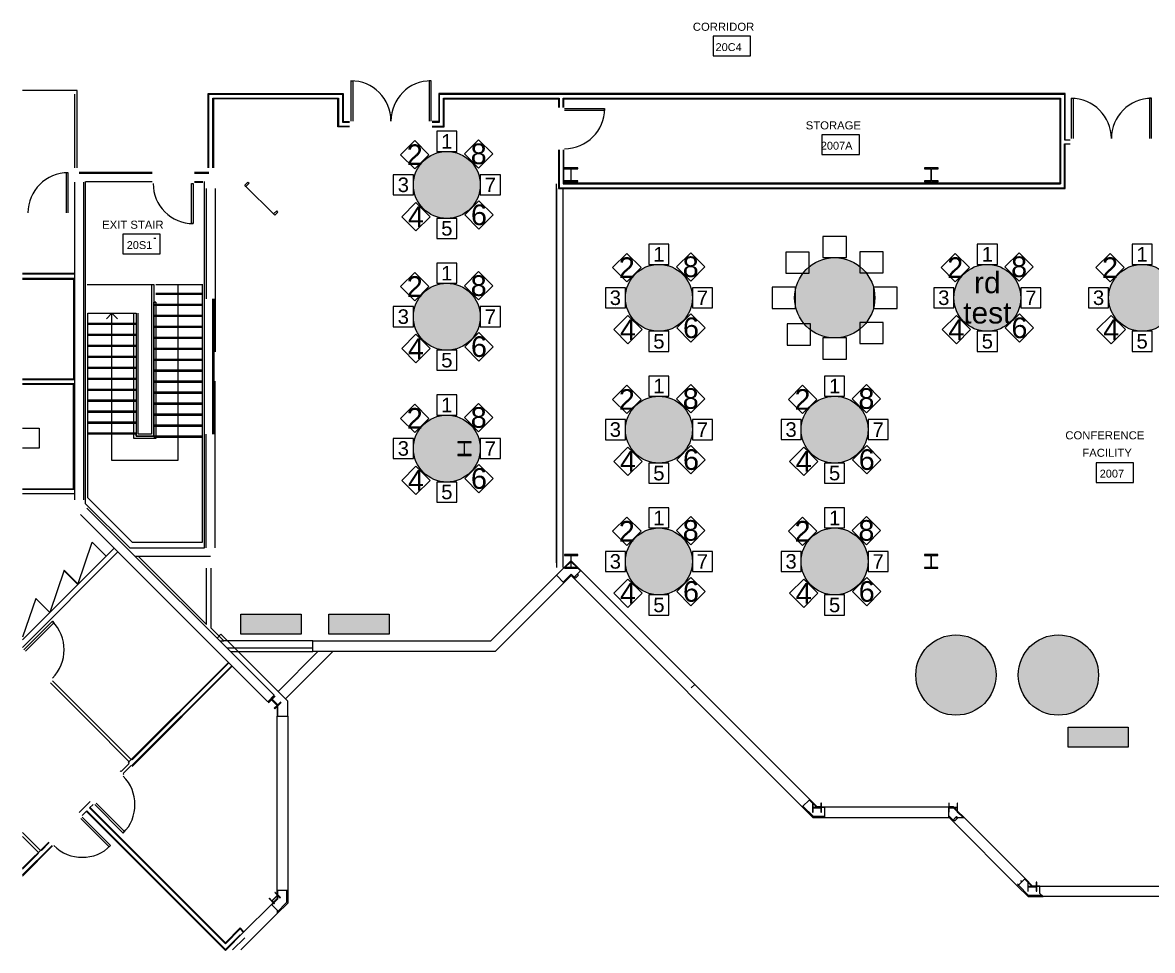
# Model space of a CAD drawing. Header units: metres. Extents: x -12.5 to 31.8, y -8.9 to 12.4.
# Drawn here: x -12.48 to 13.23, y -8.85 to 12.26 of the extents above; entities that cross this region are included whole.
import ezdxf

# ---------------------------------------------------------------- set-up
doc = ezdxf.new("R2010")
doc.units = ezdxf.units.M
doc.header["$MEASUREMENT"] = 0
for name, color, linetype in [('[labels]', 7, 'Continuous'), ('building', 7, 'Continuous'), ('building3', 7, 'Continuous'), ('Layer 14', 7, 'Continuous')]:
    doc.layers.add(name, color=color, linetype=linetype)
doc.styles.add('Arial', font='Arial.ttf')

msp = doc.modelspace()

# ---------------------------------------------------------------- hatches: boundary and pattern name
at = {"layer": 'Layer 14', "lineweight": 0, "true_color": 0xd5a6bd, "transparency": 33554687}
h = msp.add_hatch(color=9, dxfattribs=at)
edge = h.paths.add_edge_path(flags=0)
edge.add_ellipse((-2.827, 8.57), major_axis=(0.762, 0), ratio=1, start_angle=0.0057, end_angle=360, ccw=False)
edge.add_line((-2.065, 8.57), (-2.065, 8.57))
h = msp.add_hatch(color=9, dxfattribs=at)
edge = h.paths.add_edge_path(flags=0)
edge.add_ellipse((2, 6), major_axis=(0.762, 0), ratio=1, start_angle=0.0057, end_angle=360, ccw=False)
edge.add_line((2.762, 6), (2.762, 6))
at = {"layer": 'Layer 14', "lineweight": 0, "true_color": 0xffe599, "transparency": 33554687}
h = msp.add_hatch(color=41, dxfattribs=at)
edge = h.paths.add_edge_path(flags=0)
edge.add_ellipse((6.002, 6), major_axis=(0.914, 0), ratio=1, start_angle=0.0057, end_angle=360, ccw=False)
edge.add_line((6.916, 6), (6.916, 6))
at = {"layer": 'Layer 14', "lineweight": 0, "true_color": 0xd5a6bd, "transparency": 33554687}
h = msp.add_hatch(color=9, dxfattribs=at)
edge = h.paths.add_edge_path(flags=0)
edge.add_ellipse((9.476, 6), major_axis=(0.762, 0), ratio=1, start_angle=0.0057, end_angle=360, ccw=False)
edge.add_line((10.238, 6), (10.238, 6))
h = msp.add_hatch(color=9, dxfattribs=at)
edge = h.paths.add_edge_path(flags=0)
edge.add_ellipse((13, 6), major_axis=(0.762, 0), ratio=1, start_angle=0.0057, end_angle=360, ccw=False)
edge.add_line((13.762, 6), (13.762, 6))
h = msp.add_hatch(color=9, dxfattribs=at)
edge = h.paths.add_edge_path(flags=0)
edge.add_ellipse((-2.827, 5.57), major_axis=(0.762, 0), ratio=1, start_angle=0.0057, end_angle=360, ccw=False)
edge.add_line((-2.065, 5.57), (-2.065, 5.57))
h = msp.add_hatch(color=9, dxfattribs=at)
edge = h.paths.add_edge_path(flags=0)
edge.add_ellipse((2, 3), major_axis=(0.762, 0), ratio=1, start_angle=0.0057, end_angle=360, ccw=False)
edge.add_line((2.762, 3), (2.762, 3))
h = msp.add_hatch(color=9, dxfattribs=at)
edge = h.paths.add_edge_path(flags=0)
edge.add_ellipse((6, 3), major_axis=(0.762, 0), ratio=1, start_angle=0.0057, end_angle=360, ccw=False)
edge.add_line((6.762, 3), (6.762, 3))
h = msp.add_hatch(color=9, dxfattribs=at)
edge = h.paths.add_edge_path(flags=0)
edge.add_ellipse((-2.827, 2.57), major_axis=(0.762, 0), ratio=1, start_angle=0.0057, end_angle=360, ccw=False)
edge.add_line((-2.065, 2.57), (-2.065, 2.57))
h = msp.add_hatch(color=9, dxfattribs=at)
edge = h.paths.add_edge_path(flags=0)
edge.add_ellipse((2, 0), major_axis=(0.762, 0), ratio=1, start_angle=0.0057, end_angle=360, ccw=False)
edge.add_line((2.762, 0), (2.762, 0))
h = msp.add_hatch(color=9, dxfattribs=at)
edge = h.paths.add_edge_path(flags=0)
edge.add_ellipse((6, 0), major_axis=(0.762, 0), ratio=1, start_angle=0.0057, end_angle=360, ccw=False)
edge.add_line((6.762, 0), (6.762, 0))
at = {"layer": 'Layer 14', "lineweight": 0, "true_color": 0x9fc5e8, "transparency": 33554687}
h = msp.add_hatch(color=151, dxfattribs=at)
h.dxf.hatch_style = 1
h.paths.add_polyline_path([(-7.513, -1.201), (-6.141, -1.201), (-6.141, -1.658), (-7.513, -1.658)])
h = msp.add_hatch(color=151, dxfattribs=at)
h.dxf.hatch_style = 1
h.paths.add_polyline_path([(-5.513, -1.201), (-4.141, -1.201), (-4.141, -1.658), (-5.513, -1.658)])
at = {"layer": 'Layer 14', "lineweight": 0, "true_color": 0xffe599, "transparency": 33554687}
h = msp.add_hatch(color=41, dxfattribs=at)
edge = h.paths.add_edge_path(flags=0)
edge.add_ellipse((8.763, -2.584), major_axis=(0.914, 0), ratio=1, start_angle=0.0057, end_angle=360, ccw=False)
edge.add_line((9.678, -2.584), (9.678, -2.584))
h = msp.add_hatch(color=41, dxfattribs=at)
edge = h.paths.add_edge_path(flags=0)
edge.add_ellipse((11.094, -2.584), major_axis=(0.914, 0), ratio=1, start_angle=0.0057, end_angle=360, ccw=False)
edge.add_line((12.009, -2.584), (12.009, -2.584))
at = {"layer": 'Layer 14', "lineweight": 0, "true_color": 0x9fc5e8, "transparency": 33554687}
h = msp.add_hatch(color=151, dxfattribs=at)
h.dxf.hatch_style = 1
h.paths.add_polyline_path([(11.314, -3.771), (12.686, -3.771), (12.686, -4.229), (11.314, -4.229)])

# ---------------------------------------------------------------- linework, layer by layer
at = {"layer": 'building', "color": 18, "lineweight": 25, "true_color": 0x000000}
for points in [[(4.082, 11.504), (4.082, 11.954), (3.232, 11.954), (3.232, 11.504)], [(6.563, 9.261), (6.563, 9.711), (5.713, 9.711), (5.713, 9.261)], [(0.152, 8.644), (0.152, 8.661), (0.005, 8.661), (0.005, 8.939), (0.152, 8.939), (0.152, 8.956), (-0.152, 8.956), (-0.152, 8.939), (-0.005, 8.939), (-0.006, 8.661), (-0.152, 8.661), (-0.152, 8.644)], [(8.354, 8.643), (8.354, 8.661), (8.206, 8.661), (8.206, 8.939), (8.354, 8.939), (8.354, 8.957), (8.046, 8.957), (8.046, 8.939), (8.194, 8.939), (8.194, 8.661), (8.046, 8.661), (8.046, 8.643)], [(-8.598, 8.605), (-8.598, 7.69), (-8.643, 7.69), (-8.643, 8.605)], [(-9.352, 6.999), (-9.352, 7.449), (-10.202, 7.449), (-10.202, 6.999)], [(-9.9, 2.9), (-11, 2.9), (-11, 3.15), (-9.9, 3.15)], [(12.802, 1.798), (12.802, 2.248), (11.952, 2.248), (11.952, 1.798)], [(0.152, -0.156), (0.152, -0.139), (0.005, -0.139), (0.005, 0.139), (0.152, 0.139), (0.152, 0.156), (-0.152, 0.156), (-0.152, 0.139), (-0.005, 0.139), (-0.006, -0.139), (-0.152, -0.139), (-0.152, -0.156)], [(8.352, -0.156), (8.352, -0.139), (8.205, -0.139), (8.205, 0.139), (8.352, 0.139), (8.352, 0.156), (8.047, 0.156), (8.047, 0.139), (8.194, 0.139), (8.194, -0.139), (8.047, -0.139), (8.047, -0.156)], [(0.103, -0.381), (0.173, -0.31), (0.146, -0.283), (0.076, -0.354)], [(8.734, -5.903), (8.805, -5.832), (8.778, -5.805), (8.707, -5.876)], [(-6.758, -7.789), (-6.751, -7.782), (-6.807, -7.726), (-6.679, -7.598), (-6.623, -7.654), (-6.616, -7.647), (-6.732, -7.53), (-6.74, -7.537), (-6.684, -7.593), (-6.811, -7.721), (-6.867, -7.665), (-6.875, -7.672)]]:
    msp.add_lwpolyline(points, close=True, dxfattribs=at)
for points in [[(-5.015, 10.939), (-5.015, 10.024)], [(-5.015, 10.939), (-4.97, 10.939), (-4.97, 10.024)], [(-3.185, 10.024), (-3.185, 10.939), (-3.23, 10.939), (-3.23, 10.024)], [(-11.24, 8.956), (-11.24, 10.72), (-12.484, 10.72)], [(-11.305, 10.633), (-11.305, 8.956)], [(-8.262, 8.956), (-8.262, 10.652), (-5.188, 10.652), (-5.188, 10.011), (-5.04, 10.011)], [(-8.246, 8.956), (-8.246, 10.636), (-5.204, 10.636), (-5.204, 9.995), (-5.04, 9.995)], [(11.252, 9.612), (11.252, 10.652), (-3.012, 10.652), (-3.012, 10.011), (-3.16, 10.011)], [(-3.16, 9.995), (-2.996, 9.995), (-2.996, 10.636), (11.236, 10.636), (11.236, 9.596), (11.36, 9.596)], [(-8.154, 8.956), (-8.154, 10.544), (-5.296, 10.544), (-5.296, 9.904), (-5.04, 9.904)], [(-5.04, 9.888), (-5.312, 9.888), (-5.312, 10.528), (-8.138, 10.528), (-8.138, 8.956)], [(-3.16, 9.904), (-2.904, 9.904), (-2.904, 10.544), (-0.271, 10.544), (-0.271, 10.332)], [(-3.16, 9.888), (-2.888, 9.888), (-2.888, 10.528), (-0.287, 10.528), (-0.287, 10.332)], [(-0.179, 10.332), (-0.179, 10.544), (11.144, 10.544), (11.144, 8.596), (11.144, 8.697)], [(-0.163, 10.332), (-0.163, 10.528), (11.128, 10.528), (11.128, 8.612)], [(-0.15, 10.307), (0.765, 10.307), (0.765, 10.262), (-0.15, 10.262)], [(11.385, 10.54), (11.385, 9.624)], [(11.385, 10.54), (11.43, 10.54), (11.43, 9.624)], [(13.215, 9.624), (13.215, 10.54), (13.17, 10.54), (13.17, 9.624)], [(-0.287, 9.367), (-0.287, 8.488), (11.252, 8.488), (11.252, 9.488)], [(-0.271, 9.367), (-0.271, 8.504), (11.236, 8.504)], [(-0.179, 9.367), (-0.179, 8.596), (11.144, 8.596)], [(11.128, 8.697), (11.128, 8.612), (-0.163, 8.612), (-0.163, 9.367)], [(11.236, 8.697), (11.236, 8.504), (11.236, 9.504), (11.36, 9.504)], [(-11.492, 8.848), (-11.492, 7.933)], [(-11.447, 7.933), (-11.447, 8.848)], [(-11.194, 8.859), (-9.537, 8.859)], [(-11.194, 8.84), (-9.537, 8.84)], [(-8.572, 8.859), (-8.246, 8.859)], [(-8.572, 8.84), (-8.246, 8.84)], [(-11.305, 8.631), (-11.305, 1.402)], [(-11.095, 8.631), (-11.095, 1.402)], [(-8.35, 8.644), (-8.35, 0.3), (-10.038, 0.3), (-11.05, 1.312), (-11.05, 8.644)], [(-11.047, 8.65), (-9.537, 8.65)], [(-8.572, 8.65), (-8.382, 8.65)], [(-8.572, 8.631), (-8.382, 8.631)], [(-6.771, 7.908), (-6.744, 7.881), (-6.673, 7.952), (-6.7, 7.979), (-6.771, 7.908), (-7.4, 8.537), (-7.426, 8.564), (-7.356, 8.634), (-7.329, 8.607), (-7.4, 8.537)], [(-0.326, -0.139), (-0.326, 8.488)], [(-0.18, -0.139), (-0.18, 8.488)], [(11.252, 8.488), (11.252, 8.697)], [(-8.303, 8.486), (-8.303, 5.974)], [(-8.098, 8.486), (-8.098, 4.774)], [(-9.45, 7.35), (-9.5, 7.35)], [(-12.484, 6.558), (-11.305, 6.558)], [(-11.305, 6.551), (-12.484, 6.551)], [(-11.305, 6.535), (-12.484, 6.535)], [(-11.305, 6.443), (-12.484, 6.443)], [(-12.484, 6.427), (-11.327, 6.427), (-11.327, 6.443)], [(-11.327, 6.551), (-11.327, 6.558)], [(-11.314, 4.135), (-11.314, 6.443)], [(-11.327, 6.427), (-11.327, 4.151)], [(-11.018, 6.3), (-9.5, 6.3)], [(-8.95, 6.3), (-8.95, 6.1), (-8.95, 5.85), (-8.95, 5.6), (-8.95, 5.35), (-8.95, 5.1), (-8.95, 4.85), (-8.95, 4.6), (-8.95, 4.35), (-8.95, 4.1), (-8.95, 3.85), (-8.95, 3.6), (-8.95, 3.35), (-8.95, 3.1), (-8.95, 2.85), (-8.95, 2.3), (-10.45, 2.3), (-10.45, 2.9), (-10.45, 3.15), (-10.45, 3.4), (-10.45, 3.65), (-10.45, 3.9), (-10.45, 4.15), (-10.45, 4.4), (-10.45, 4.65), (-10.45, 4.9), (-10.45, 5.15), (-10.45, 5.4), (-10.45, 5.65)], [(-9.55, 6.3), (-9.55, 2.9)], [(-9.5, 6.3), (-9.5, 6.1), (-9.5, 5.85)], [(-9.45, 6.3), (-8.382, 6.3)], [(-8.4, 6.3), (-8.4, 6.1), (-9.45, 6.1)], [(-8.4, 6.1), (-8.4, 5.85), (-9.5, 5.85), (-9.5, 5.6), (-9.5, 5.35), (-9.5, 5.1), (-9.5, 4.85), (-9.5, 4.6), (-9.5, 4.35), (-9.5, 4.1), (-9.5, 3.85), (-9.5, 3.6), (-9.5, 3.35), (-9.5, 3.1), (-9.5, 2.9), (-9.5, 2.85)], [(-8.4, 6.075), (-9.45, 6.075)], [(-8.16, 5.974), (-8.16, 2.9)], [(-8.141, 5.974), (-8.141, 2.9)], [(-8.128, 5.974), (-8.128, 2.9)], [(-9.45, 5.899), (-9.5, 5.899), (-9.45, 5.899), (-9.45, 2.85), (-9.45, 2.8), (-9.575, 2.8), (-9.825, 2.8), (-9.95, 2.8), (-9.95, 2.925), (-9.95, 5.65), (-9.9, 5.65), (-9.9, 2.925), (-9.9, 2.85), (-9.825, 2.85), (-9.575, 2.85), (-9.5, 2.85), (-9.5, 2.85), (-9.5, 5.899)], [(-8.4, 5.85), (-8.4, 5.6), (-9.5, 5.6)], [(-8.4, 5.825), (-9.5, 5.825)], [(-11, 5.4), (-11, 5.65), (-9.9, 5.65)], [(-11, 5.425), (-9.9, 5.425)], [(-10.325, 5.525), (-10.45, 5.65), (-10.575, 5.525)], [(-9.85, 2.9), (-9.85, 5.65)], [(-8.4, 5.6), (-8.4, 5.35), (-9.5, 5.35)], [(-8.4, 5.575), (-9.5, 5.575)], [(-11, 5.15), (-11, 5.4), (-9.9, 5.4)], [(-11, 5.175), (-9.9, 5.175)], [(-11, 4.9), (-11, 5.15), (-9.9, 5.15)], [(-8.4, 5.35), (-8.4, 5.1), (-9.5, 5.1)], [(-8.4, 5.325), (-9.5, 5.325)], [(-11, 4.925), (-9.9, 4.925)], [(-11, 4.65), (-11, 4.9), (-9.9, 4.9)], [(-8.4, 5.1), (-8.4, 4.85), (-9.5, 4.85)], [(-8.4, 5.075), (-9.5, 5.075)], [(-11, 4.675), (-9.9, 4.675)], [(-11, 4.4), (-11, 4.65), (-9.9, 4.65)], [(-8.4, 4.85), (-8.4, 4.6), (-9.5, 4.6)], [(-8.4, 4.825), (-9.5, 4.825)], [(-11, 4.425), (-9.9, 4.425)], [(-11, 4.15), (-11, 4.4), (-9.9, 4.4)], [(-8.4, 4.6), (-8.4, 4.35), (-9.5, 4.35)], [(-8.4, 4.575), (-9.5, 4.575)], [(-11.327, 4.135), (-11.327, 4.151), (-12.484, 4.151)], [(-11.305, 4.135), (-12.484, 4.135)], [(-11, 4.175), (-9.9, 4.175)], [(-11, 3.9), (-11, 4.15), (-9.9, 4.15)], [(-8.4, 4.35), (-8.4, 4.1), (-9.5, 4.1)], [(-8.4, 4.325), (-9.5, 4.325)], [(-11.305, 4.043), (-12.484, 4.043)], [(-12.484, 1.651), (-11.327, 1.651), (-11.327, 4.027), (-11.327, 4.043)], [(-11.327, 4.027), (-12.484, 4.027)], [(-11.314, 1.635), (-11.314, 4.043)], [(-11, 3.925), (-9.9, 3.925)], [(-11, 3.65), (-11, 3.9), (-9.9, 3.9)], [(-8.4, 4.1), (-8.4, 3.85), (-9.5, 3.85)], [(-8.4, 4.075), (-9.5, 4.075)], [(-8.098, 0.313), (-8.098, 4.1)], [(-11, 3.675), (-9.9, 3.675)], [(-11, 3.4), (-11, 3.65), (-9.9, 3.65)], [(-8.4, 3.85), (-8.4, 3.6), (-9.5, 3.6)], [(-8.4, 3.825), (-9.5, 3.825)], [(-11, 3.425), (-9.9, 3.425)], [(-11, 3.15), (-11, 3.4), (-9.9, 3.4)], [(-8.4, 3.6), (-8.4, 3.35), (-9.5, 3.35)], [(-8.4, 3.575), (-9.5, 3.575)], [(-8.4, 3.35), (-8.4, 3.1), (-9.5, 3.1)], [(-11, 3.175), (-9.9, 3.175)], [(-8.4, 3.1), (-8.4, 2.85), (-9.5, 2.85), (-9.9, 2.85), (-9.9, 2.9)], [(-8.4, 3.325), (-9.5, 3.325)], [(-12.484, 3.032), (-12.109, 3.032), (-12.109, 2.582), (-12.484, 2.582)], [(-11, 2.925), (-9.9, 2.925)], [(-8.4, 2.85), (-8.4, 2.848), (-8.4, 0.432), (-9.983, 0.432), (-11, 1.449), (-11, 2.652), (-11, 2.9)], [(-9.55, 2.9), (-9.85, 2.9)], [(-8.4, 3.075), (-9.5, 3.075)], [(-8.303, 0.313), (-8.303, 2.9)], [(-8.4, 2.825), (-9.5, 2.825)], [(-11.305, 1.635), (-12.484, 1.635)], [(-11.305, 1.543), (-12.484, 1.543)], [(-11.166, 1.069), (-6.905, -3.193), (-6.757, -3.045), (-11.019, 1.216)], [(-12.484, -1.78), (-10.401, 0.303)], [(-11.548, -0.207), (-11.23, -0.526), (-10.901, 0.44), (-10.583, 0.121)], [(-10.313, 0.216), (-12.484, -1.955)], [(-8.205, 0.11), (-9.912, 0.11)], [(-9.843, 0.11), (-8.301, -1.432), (-8.301, -0.156)], [(-0.005, 0.012), (-0.333, -0.315), (-0.162, -0.485), (0, -0.323), (0.054, -0.376), (5.262, -5.585)], [(0.054, -0.376), (0.224, -0.206), (0.005, 0.013)], [(-11.219, -0.515), (-11.538, -0.197), (-11.866, -1.162)], [(-7.993, -1.809), (-7.901, -1.809), (-8.193, -1.517), (-8.193, -0.156)], [(-0.138, -0.139), (-0.005, -0.006)], [(0.139, -0.139), (0.005, -0.005)], [(0.215, -0.215), (0.152, -0.152)], [(0.224, -0.206), (2.815, -2.797)], [(-5.878, -1.809), (-1.827, -1.809), (-0.333, -0.315)], [(-0.162, -0.485), (-1.727, -2.05), (-5.878, -2.05)], [(-0.18, -0.468), (0, -0.287), (0.071, -0.358)], [(-12.185, -0.844), (-11.866, -1.162), (-12.185, -0.844), (-12.484, -1.724)], [(-12.454, -2.009), (-11.807, -1.362), (-11.775, -1.393), (-12.422, -2.04)], [(-6.45, -3.519), (-6.45, -3.177), (-7.969, -1.658), (-8.057, -1.746)], [(-7.752, -2.05), (-5.878, -2.05), (-5.878, -1.809), (-7.901, -1.809)], [(-5.878, -1.974), (-7.828, -1.974)], [(-6.669, -2.958), (-5.761, -2.05)], [(-5.42, -2.05), (-6.499, -3.129)], [(-7.8, -2.298), (-10.079, -4.577)], [(-10.002, -4.501), (-9.991, -4.512), (-7.788, -2.309)], [(-10.002, -4.653), (-7.723, -2.374)], [(-7.712, -2.386), (-9.991, -4.665)], [(-11.852, -2.761), (-10.955, -3.658), (-10.058, -4.556)], [(-11.807, -2.716), (-10.91, -3.613), (-10.012, -4.51)], [(2.737, -2.874), (2.815, -2.797), (5.433, -5.414), (5.262, -5.585), (5.506, -5.828), (5.775, -5.828), (5.775, -5.587)], [(-6.75, -3.057), (-6.894, -3.201), (-6.882, -3.213), (-6.813, -3.144), (-6.685, -3.272), (-6.754, -3.342), (-6.742, -3.354), (-6.597, -3.209)], [(-6.609, -3.197), (-6.678, -3.265), (-6.806, -3.137), (-6.737, -3.069)], [(-6.84, -3.128), (-6.831, -3.138)], [(-6.822, -3.128), (-6.831, -3.119)], [(-6.819, -3.15), (-6.691, -3.277), (-6.691, -3.279)], [(-6.691, -3.304), (-6.691, -3.519), (-6.45, -3.519), (-6.45, -7.489), (-6.691, -7.489), (-6.691, -3.519)], [(-6.678, -3.519), (-6.678, -3.291)], [(-10.238, -4.778), (-10.058, -4.598)], [(-10.068, -4.588), (-10.056, -4.577), (-10.068, -4.566)], [(-10.262, -4.783), (-10.248, -4.768)], [(-10.197, -4.848), (-10.182, -4.833)], [(-10.192, -4.823), (-10.012, -4.643)], [(-11.194, -5.715), (-10.944, -5.465)], [(-10.935, -5.609), (-7.869, -8.676), (-7.534, -8.341), (-7.447, -8.429), (-7.869, -8.851), (-11.023, -5.697)], [(-10.879, -5.53), (-10.958, -5.609), (-7.869, -8.698), (-7.534, -8.364), (-7.458, -8.44)], [(-10.841, -5.533), (-10.194, -6.18), (-10.163, -6.148), (-10.81, -5.501)], [(5.775, -5.803), (5.516, -5.803), (5.28, -5.567)], [(5.498, -5.498), (5.498, -5.702), (5.51, -5.702), (5.51, -5.604), (5.69, -5.604), (5.69, -5.702), (5.701, -5.702), (5.701, -5.498), (5.69, -5.498), (5.69, -5.596), (5.51, -5.596), (5.51, -5.498), (5.498, -5.498), (5.423, -5.423)], [(5.69, -5.587), (5.605, -5.587), (5.433, -5.414)], [(5.596, -5.596), (5.51, -5.51)], [(5.701, -5.587), (5.775, -5.587), (8.591, -5.587), (8.591, -5.828), (8.606, -5.828), (8.68, -5.903), (8.755, -5.828), (8.946, -5.828)], [(5.775, -5.6), (5.701, -5.6)], [(8.801, -5.702), (8.801, -5.498), (8.79, -5.498), (8.79, -5.596), (8.609, -5.596), (8.609, -5.498), (8.598, -5.498), (8.598, -5.702), (8.609, -5.702), (8.609, -5.604), (8.79, -5.604), (8.79, -5.702), (8.801, -5.702), (8.928, -5.828)], [(8.715, -5.596), (8.705, -5.587), (8.609, -5.587)], [(8.704, -5.604), (8.79, -5.691)], [(8.79, -5.672), (8.722, -5.604)], [(-11.127, -5.818), (-10.48, -6.465), (-10.512, -6.497), (-11.159, -5.85)], [(-11.129, -5.78), (-11.023, -5.674), (-7.869, -8.828), (-7.534, -8.494), (-7.523, -8.505)], [(5.775, -5.828), (8.591, -5.828)], [(8.698, -5.885), (8.616, -5.803), (8.591, -5.803)], [(8.68, -5.903), (10.165, -7.387)], [(8.801, -5.683), (8.946, -5.828), (10.335, -7.217), (10.165, -7.388), (10.406, -7.628), (10.746, -7.628), (10.675, -7.557), (10.675, -7.387), (13.925, -7.387)], [(-12.484, -6.167), (-12.077, -6.575)], [(-12.484, -6.258), (-12.122, -6.62)], [(-12.484, -6.982), (-11.888, -6.386)], [(-11.877, -6.397), (-12.056, -6.576), (-12.067, -6.565)], [(-12.484, -7.135), (-11.812, -6.463)], [(-12.484, -7.158), (-11.8, -6.474)], [(-12.484, -7.005), (-12.121, -6.641), (-12.132, -6.63)], [(-12.484, -7.159), (-12.207, -6.881)], [(10.165, -7.334), (10.192, -7.361), (10.263, -7.29), (10.236, -7.263)], [(10.721, -7.603), (10.47, -7.603), (10.416, -7.603), (10.183, -7.37)], [(10.399, -7.298), (10.399, -7.502), (10.409, -7.502), (10.409, -7.404), (10.591, -7.404), (10.591, -7.502), (10.601, -7.502), (10.601, -7.298), (10.591, -7.298), (10.591, -7.396), (10.409, -7.396), (10.409, -7.298), (10.399, -7.298), (10.326, -7.226)], [(10.591, -7.387), (10.505, -7.387), (10.335, -7.217)], [(10.496, -7.396), (10.409, -7.309)], [(10.675, -7.387), (10.601, -7.387)], [(10.675, -7.4), (10.601, -7.4)], [(-6.45, -7.489), (-6.45, -7.773), (-6.691, -8.014), (-7.517, -8.84)], [(-6.691, -7.61), (-6.691, -7.673), (-6.775, -7.757)], [(-6.766, -7.767), (-6.678, -7.679), (-6.678, -7.599)], [(-6.691, -7.571), (-6.691, -7.489)], [(-6.475, -7.489), (-6.475, -7.763), (-6.691, -7.979)], [(-6.691, -7.601), (-6.691, -7.586)], [(-6.678, -7.584), (-6.678, -7.489)], [(13.854, -7.628), (10.746, -7.628)], [(-7.447, -8.429), (-6.822, -7.804)], [(-6.782, -7.765), (-6.822, -7.804), (-6.691, -7.934), (-6.691, -8.014)], [(-6.812, -7.813), (-6.773, -7.774)], [(-7.703, -8.84), (-7.426, -8.564)]]:
    msp.add_lwpolyline(points, dxfattribs=at)
for centre, start, end in [((-5.015, 10.024), 0, 90), ((-3.185, 10.024), 90, 180), ((-0.15, 10.307), -90, 0), ((11.385, 9.624), 0, 90), ((13.215, 9.624), 90, 180), ((-11.447, 7.933), 90, -180), ((-8.598, 8.605), 180, -90), ((-12.454, -2.009), -45, 45), ((-10.841, -5.533), -45, 45), ((-11.127, -5.818), -135, -45)]:
    msp.add_arc(centre, 0.915, start, end, dxfattribs=at)
at = {"layer": 'building3', "color": 18, "lineweight": 25, "true_color": 0x000000}
for points in [[(4.082, 11.504), (4.082, 11.954), (3.232, 11.954), (3.232, 11.504)], [(6.563, 9.261), (6.563, 9.711), (5.713, 9.711), (5.713, 9.261)], [(0.152, 8.644), (0.152, 8.661), (0.005, 8.661), (0.005, 8.939), (0.152, 8.939), (0.152, 8.956), (-0.152, 8.956), (-0.152, 8.939), (-0.005, 8.939), (-0.006, 8.661), (-0.152, 8.661), (-0.152, 8.644)], [(8.354, 8.643), (8.354, 8.661), (8.206, 8.661), (8.206, 8.939), (8.354, 8.939), (8.354, 8.957), (8.046, 8.957), (8.046, 8.939), (8.194, 8.939), (8.194, 8.661), (8.046, 8.661), (8.046, 8.643)], [(-8.598, 8.605), (-8.598, 7.69), (-8.643, 7.69), (-8.643, 8.605)], [(-9.352, 6.999), (-9.352, 7.449), (-10.202, 7.449), (-10.202, 6.999)], [(-9.9, 2.9), (-11, 2.9), (-11, 3.15), (-9.9, 3.15)], [(0.152, -0.156), (0.152, -0.139), (0.005, -0.139), (0.005, 0.139), (0.152, 0.139), (0.152, 0.156), (-0.152, 0.156), (-0.152, 0.139), (-0.005, 0.139), (-0.006, -0.139), (-0.152, -0.139), (-0.152, -0.156)], [(0.103, -0.381), (0.173, -0.31), (0.146, -0.283), (0.076, -0.354)], [(8.734, -5.903), (8.805, -5.832), (8.778, -5.805), (8.707, -5.876)], [(-6.758, -7.789), (-6.751, -7.782), (-6.807, -7.726), (-6.679, -7.598), (-6.623, -7.654), (-6.616, -7.647), (-6.732, -7.53), (-6.74, -7.537), (-6.684, -7.593), (-6.811, -7.721), (-6.867, -7.665), (-6.875, -7.672)]]:
    msp.add_lwpolyline(points, close=True, dxfattribs=at)
for points in [[(-5.015, 10.939), (-5.015, 10.024)], [(-5.015, 10.939), (-4.97, 10.939), (-4.97, 10.024)], [(-3.185, 10.024), (-3.185, 10.939), (-3.23, 10.939), (-3.23, 10.024)], [(-11.24, 8.956), (-11.24, 10.72), (-12.484, 10.72)], [(-11.305, 10.633), (-11.305, 8.956)], [(-8.262, 8.956), (-8.262, 10.652), (-5.188, 10.652), (-5.188, 10.011), (-5.04, 10.011)], [(-8.246, 8.956), (-8.246, 10.636), (-5.204, 10.636), (-5.204, 9.995), (-5.04, 9.995)], [(11.252, 9.612), (11.252, 10.652), (-3.012, 10.652), (-3.012, 10.011), (-3.16, 10.011)], [(-3.16, 9.995), (-2.996, 9.995), (-2.996, 10.636), (11.236, 10.636), (11.236, 9.596), (11.36, 9.596)], [(-8.154, 8.956), (-8.154, 10.544), (-5.296, 10.544), (-5.296, 9.904), (-5.04, 9.904)], [(-5.04, 9.888), (-5.312, 9.888), (-5.312, 10.528), (-8.138, 10.528), (-8.138, 8.956)], [(-3.16, 9.904), (-2.904, 9.904), (-2.904, 10.544), (-0.271, 10.544), (-0.271, 10.332)], [(-3.16, 9.888), (-2.888, 9.888), (-2.888, 10.528), (-0.287, 10.528), (-0.287, 10.332)], [(-0.179, 10.332), (-0.179, 10.544), (11.144, 10.544), (11.144, 8.596), (11.144, 8.697)], [(-0.163, 10.332), (-0.163, 10.528), (11.128, 10.528), (11.128, 8.612)], [(-0.15, 10.307), (0.765, 10.307), (0.765, 10.262), (-0.15, 10.262)], [(11.385, 10.54), (11.385, 9.624)], [(11.385, 10.54), (11.43, 10.54), (11.43, 9.624)], [(13.215, 9.624), (13.215, 10.54), (13.17, 10.54), (13.17, 9.624)], [(-0.271, 9.367), (-0.271, 8.504), (11.236, 8.504)], [(-0.179, 9.367), (-0.179, 8.596), (11.144, 8.596)], [(11.128, 8.697), (11.128, 8.612), (-0.163, 8.612), (-0.163, 9.367)], [(11.236, 8.697), (11.236, 8.504), (11.236, 9.504), (11.36, 9.504)], [(-11.492, 8.848), (-11.492, 7.933)], [(-11.447, 7.933), (-11.447, 8.848)], [(-11.194, 8.859), (-9.537, 8.859)], [(-11.194, 8.84), (-9.537, 8.84)], [(-8.572, 8.859), (-8.246, 8.859)], [(-8.572, 8.84), (-8.246, 8.84)], [(-11.305, 8.631), (-11.305, 1.402)], [(-11.095, 8.631), (-11.095, 1.402)], [(-8.35, 8.644), (-8.35, 0.3), (-10.038, 0.3), (-11.05, 1.312), (-11.05, 8.644)], [(-11.047, 8.65), (-9.537, 8.65)], [(-8.572, 8.65), (-8.382, 8.65)], [(-8.572, 8.631), (-8.382, 8.631)], [(-0.333, -0.031), (-0.333, 8.596)], [(-0.326, -0.139), (-0.326, 8.488)], [(11.252, 8.488), (11.252, 8.697)], [(-8.303, 8.486), (-8.303, 5.974)], [(-8.098, 8.486), (-8.098, 4.774)], [(-9.45, 7.35), (-9.5, 7.35)], [(-12.484, 6.558), (-11.305, 6.558)], [(-11.305, 6.551), (-12.484, 6.551)], [(-11.305, 6.535), (-12.484, 6.535)], [(-11.305, 6.443), (-12.484, 6.443)], [(-12.484, 6.427), (-11.327, 6.427), (-11.327, 6.443)], [(-11.327, 6.551), (-11.327, 6.558)], [(-11.314, 4.135), (-11.314, 6.443)], [(-11.327, 6.427), (-11.327, 4.151)], [(-11.018, 6.3), (-9.5, 6.3)], [(-8.95, 6.3), (-8.95, 6.1), (-8.95, 5.85), (-8.95, 5.6), (-8.95, 5.35), (-8.95, 5.1), (-8.95, 4.85), (-8.95, 4.6), (-8.95, 4.35), (-8.95, 4.1), (-8.95, 3.85), (-8.95, 3.6), (-8.95, 3.35), (-8.95, 3.1), (-8.95, 2.85), (-8.95, 2.3), (-10.45, 2.3), (-10.45, 2.9), (-10.45, 3.15), (-10.45, 3.4), (-10.45, 3.65), (-10.45, 3.9), (-10.45, 4.15), (-10.45, 4.4), (-10.45, 4.65), (-10.45, 4.9), (-10.45, 5.15), (-10.45, 5.4), (-10.45, 5.65)], [(-9.55, 6.3), (-9.55, 2.9)], [(-9.5, 6.3), (-9.5, 6.1), (-9.5, 5.85)], [(-9.45, 6.3), (-8.382, 6.3)], [(-8.4, 6.3), (-8.4, 6.1), (-9.45, 6.1)], [(-8.4, 6.1), (-8.4, 5.85), (-9.5, 5.85), (-9.5, 5.6), (-9.5, 5.35), (-9.5, 5.1), (-9.5, 4.85), (-9.5, 4.6), (-9.5, 4.35), (-9.5, 4.1), (-9.5, 3.85), (-9.5, 3.6), (-9.5, 3.35), (-9.5, 3.1), (-9.5, 2.9), (-9.5, 2.85)], [(-8.4, 6.075), (-9.45, 6.075)], [(-8.16, 5.974), (-8.16, 2.9)], [(-8.141, 5.974), (-8.141, 2.9)], [(-8.128, 5.974), (-8.128, 2.9)], [(-9.45, 5.899), (-9.5, 5.899), (-9.45, 5.899), (-9.45, 2.85), (-9.45, 2.8), (-9.575, 2.8), (-9.825, 2.8), (-9.95, 2.8), (-9.95, 2.925), (-9.95, 5.65), (-9.9, 5.65), (-9.9, 2.925), (-9.9, 2.85), (-9.825, 2.85), (-9.575, 2.85), (-9.5, 2.85), (-9.5, 2.85), (-9.5, 5.899)], [(-8.4, 5.85), (-8.4, 5.6), (-9.5, 5.6)], [(-8.4, 5.825), (-9.5, 5.825)], [(-11, 5.4), (-11, 5.65), (-9.9, 5.65)], [(-11, 5.425), (-9.9, 5.425)], [(-10.325, 5.525), (-10.45, 5.65), (-10.575, 5.525)], [(-9.85, 2.9), (-9.85, 5.65)], [(-8.4, 5.6), (-8.4, 5.35), (-9.5, 5.35)], [(-8.4, 5.575), (-9.5, 5.575)], [(-11, 5.15), (-11, 5.4), (-9.9, 5.4)], [(-11, 5.175), (-9.9, 5.175)], [(-11, 4.9), (-11, 5.15), (-9.9, 5.15)], [(-8.4, 5.35), (-8.4, 5.1), (-9.5, 5.1)], [(-8.4, 5.325), (-9.5, 5.325)], [(-11, 4.925), (-9.9, 4.925)], [(-11, 4.65), (-11, 4.9), (-9.9, 4.9)], [(-8.4, 5.1), (-8.4, 4.85), (-9.5, 4.85)], [(-8.4, 5.075), (-9.5, 5.075)], [(-11, 4.675), (-9.9, 4.675)], [(-11, 4.4), (-11, 4.65), (-9.9, 4.65)], [(-8.4, 4.85), (-8.4, 4.6), (-9.5, 4.6)], [(-8.4, 4.825), (-9.5, 4.825)], [(-11, 4.425), (-9.9, 4.425)], [(-11, 4.15), (-11, 4.4), (-9.9, 4.4)], [(-8.4, 4.6), (-8.4, 4.35), (-9.5, 4.35)], [(-8.4, 4.575), (-9.5, 4.575)], [(-11.327, 4.135), (-11.327, 4.151), (-12.484, 4.151)], [(-11.305, 4.135), (-12.484, 4.135)], [(-11, 4.175), (-9.9, 4.175)], [(-11, 3.9), (-11, 4.15), (-9.9, 4.15)], [(-8.4, 4.35), (-8.4, 4.1), (-9.5, 4.1)], [(-8.4, 4.325), (-9.5, 4.325)], [(-11.305, 4.043), (-12.484, 4.043)], [(-12.484, 1.651), (-11.327, 1.651), (-11.327, 4.027), (-11.327, 4.043)], [(-11.327, 4.027), (-12.484, 4.027)], [(-11.314, 1.635), (-11.314, 4.043)], [(-11, 3.925), (-9.9, 3.925)], [(-11, 3.65), (-11, 3.9), (-9.9, 3.9)], [(-8.4, 4.1), (-8.4, 3.85), (-9.5, 3.85)], [(-8.4, 4.075), (-9.5, 4.075)], [(-8.098, 0.313), (-8.098, 4.1)], [(-11, 3.675), (-9.9, 3.675)], [(-11, 3.4), (-11, 3.65), (-9.9, 3.65)], [(-8.4, 3.85), (-8.4, 3.6), (-9.5, 3.6)], [(-8.4, 3.825), (-9.5, 3.825)], [(-11, 3.425), (-9.9, 3.425)], [(-11, 3.15), (-11, 3.4), (-9.9, 3.4)], [(-8.4, 3.6), (-8.4, 3.35), (-9.5, 3.35)], [(-8.4, 3.575), (-9.5, 3.575)], [(-8.4, 3.35), (-8.4, 3.1), (-9.5, 3.1)], [(-11, 3.175), (-9.9, 3.175)], [(-8.4, 3.1), (-8.4, 2.85), (-9.5, 2.85), (-9.9, 2.85), (-9.9, 2.9)], [(-8.4, 3.325), (-9.5, 3.325)], [(-12.484, 3.032), (-12.109, 3.032), (-12.109, 2.582), (-12.484, 2.582)], [(-11, 2.925), (-9.9, 2.925)], [(-8.4, 2.85), (-8.4, 2.848), (-8.4, 0.432), (-9.983, 0.432), (-11, 1.449), (-11, 2.652), (-11, 2.9)], [(-9.55, 2.9), (-9.85, 2.9)], [(-8.4, 3.075), (-9.5, 3.075)], [(-8.303, 0.313), (-8.303, 2.9)], [(-8.4, 2.825), (-9.5, 2.825)], [(-11.305, 1.635), (-12.484, 1.635)], [(-11.305, 1.543), (-12.484, 1.543)], [(-11.166, 1.069), (-6.905, -3.193), (-6.757, -3.045), (-11.019, 1.216)], [(-12.484, -1.78), (-10.401, 0.303)], [(-11.548, -0.207), (-11.23, -0.526), (-10.901, 0.44), (-10.583, 0.121)], [(-10.313, 0.216), (-12.484, -1.955)], [(-8.205, 0.11), (-9.912, 0.11)], [(-9.843, 0.11), (-8.301, -1.432), (-8.301, -0.156)], [(-0.005, 0.012), (-0.333, -0.315), (-0.162, -0.485), (0, -0.323), (0.054, -0.376), (5.262, -5.585)], [(0.054, -0.376), (0.224, -0.206), (0.005, 0.013)], [(-11.219, -0.515), (-11.538, -0.197), (-11.866, -1.162)], [(-7.993, -1.809), (-7.901, -1.809), (-8.193, -1.517), (-8.193, -0.156)], [(-0.138, -0.139), (-0.005, -0.006)], [(0.139, -0.139), (0.005, -0.005)], [(0.215, -0.215), (0.152, -0.152)], [(0.224, -0.206), (2.815, -2.797)], [(-5.878, -1.809), (-1.827, -1.809), (-0.333, -0.315)], [(-0.162, -0.485), (-1.727, -2.05), (-5.878, -2.05)], [(-0.18, -0.468), (0, -0.287), (0.071, -0.358)], [(-12.185, -0.844), (-11.866, -1.162), (-12.185, -0.844), (-12.484, -1.724)], [(-12.454, -2.009), (-11.807, -1.362), (-11.775, -1.393), (-12.422, -2.04)], [(-6.45, -3.519), (-6.45, -3.177), (-7.969, -1.658), (-8.057, -1.746)], [(-7.752, -2.05), (-5.878, -2.05), (-5.878, -1.809), (-7.901, -1.809)], [(-5.878, -1.974), (-7.828, -1.974)], [(-6.669, -2.958), (-5.761, -2.05)], [(-5.42, -2.05), (-6.499, -3.129)], [(-7.8, -2.298), (-10.079, -4.577)], [(-10.002, -4.501), (-9.991, -4.512), (-7.788, -2.309)], [(-10.002, -4.653), (-7.723, -2.374)], [(-7.712, -2.386), (-9.991, -4.665)], [(-11.852, -2.761), (-10.955, -3.658), (-10.058, -4.556)], [(-11.807, -2.716), (-10.91, -3.613), (-10.012, -4.51)], [(2.737, -2.874), (2.815, -2.797), (5.433, -5.414), (5.262, -5.585), (5.506, -5.828), (5.775, -5.828), (5.775, -5.587)], [(-6.75, -3.057), (-6.894, -3.201), (-6.882, -3.213), (-6.813, -3.144), (-6.685, -3.272), (-6.754, -3.342), (-6.742, -3.354), (-6.597, -3.209)], [(-6.609, -3.197), (-6.678, -3.265), (-6.806, -3.137), (-6.737, -3.069)], [(-6.84, -3.128), (-6.831, -3.138)], [(-6.822, -3.128), (-6.831, -3.119)], [(-6.819, -3.15), (-6.691, -3.277), (-6.691, -3.279)], [(-6.691, -3.304), (-6.691, -3.519), (-6.45, -3.519), (-6.45, -7.489), (-6.691, -7.489), (-6.691, -3.519)], [(-6.678, -3.519), (-6.678, -3.291)], [(-10.238, -4.778), (-10.058, -4.598)], [(-10.068, -4.588), (-10.056, -4.577), (-10.068, -4.566)], [(-10.262, -4.783), (-10.248, -4.768)], [(-10.197, -4.848), (-10.182, -4.833)], [(-10.192, -4.823), (-10.012, -4.643)], [(-11.194, -5.715), (-10.944, -5.465)], [(-10.935, -5.609), (-7.869, -8.676), (-7.534, -8.341), (-7.447, -8.429), (-7.869, -8.851), (-11.023, -5.697)], [(-10.879, -5.53), (-10.958, -5.609), (-7.869, -8.698), (-7.534, -8.364), (-7.458, -8.44)], [(-10.841, -5.533), (-10.194, -6.18), (-10.163, -6.148), (-10.81, -5.501)], [(5.775, -5.803), (5.516, -5.803), (5.28, -5.567)], [(5.498, -5.498), (5.498, -5.702), (5.51, -5.702), (5.51, -5.604), (5.69, -5.604), (5.69, -5.702), (5.701, -5.702), (5.701, -5.498), (5.69, -5.498), (5.69, -5.596), (5.51, -5.596), (5.51, -5.498), (5.498, -5.498), (5.423, -5.423)], [(5.69, -5.587), (5.605, -5.587), (5.433, -5.414)], [(5.596, -5.596), (5.51, -5.51)], [(5.701, -5.587), (5.775, -5.587), (8.591, -5.587), (8.591, -5.828), (8.606, -5.828), (8.68, -5.903), (8.755, -5.828), (8.946, -5.828)], [(5.775, -5.6), (5.701, -5.6)], [(8.801, -5.702), (8.801, -5.498), (8.79, -5.498), (8.79, -5.596), (8.609, -5.596), (8.609, -5.498), (8.598, -5.498), (8.598, -5.702), (8.609, -5.702), (8.609, -5.604), (8.79, -5.604), (8.79, -5.702), (8.801, -5.702), (8.928, -5.828)], [(8.715, -5.596), (8.705, -5.587), (8.609, -5.587)], [(8.704, -5.604), (8.79, -5.691)], [(8.79, -5.672), (8.722, -5.604)], [(-11.127, -5.818), (-10.48, -6.465), (-10.512, -6.497), (-11.159, -5.85)], [(-11.129, -5.78), (-11.023, -5.674), (-7.869, -8.828), (-7.534, -8.494), (-7.523, -8.505)], [(5.775, -5.828), (8.591, -5.828)], [(8.698, -5.885), (8.616, -5.803), (8.591, -5.803)], [(8.68, -5.903), (10.165, -7.387)], [(8.801, -5.683), (8.946, -5.828), (10.335, -7.217), (10.165, -7.388), (10.406, -7.628), (10.746, -7.628), (10.675, -7.557), (10.675, -7.387), (13.925, -7.387)], [(-12.484, -6.167), (-12.077, -6.575)], [(-12.484, -6.258), (-12.122, -6.62)], [(-12.484, -6.982), (-11.888, -6.386)], [(-11.877, -6.397), (-12.056, -6.576), (-12.067, -6.565)], [(-12.484, -7.135), (-11.812, -6.463)], [(-12.484, -7.158), (-11.8, -6.474)], [(-12.484, -7.005), (-12.121, -6.641), (-12.132, -6.63)], [(-12.484, -7.159), (-12.207, -6.881)], [(10.165, -7.334), (10.192, -7.361), (10.263, -7.29), (10.236, -7.263)], [(10.721, -7.603), (10.47, -7.603), (10.416, -7.603), (10.183, -7.37)], [(10.399, -7.298), (10.399, -7.502), (10.409, -7.502), (10.409, -7.404), (10.591, -7.404), (10.591, -7.502), (10.601, -7.502), (10.601, -7.298), (10.591, -7.298), (10.591, -7.396), (10.409, -7.396), (10.409, -7.298), (10.399, -7.298), (10.326, -7.226)], [(10.591, -7.387), (10.505, -7.387), (10.335, -7.217)], [(10.496, -7.396), (10.409, -7.309)], [(10.675, -7.387), (10.601, -7.387)], [(10.675, -7.4), (10.601, -7.4)], [(-6.45, -7.489), (-6.45, -7.773), (-6.691, -8.014), (-7.517, -8.84)], [(-6.691, -7.61), (-6.691, -7.673), (-6.775, -7.757)], [(-6.766, -7.767), (-6.678, -7.679), (-6.678, -7.599)], [(-6.691, -7.571), (-6.691, -7.489)], [(-6.475, -7.489), (-6.475, -7.763), (-6.691, -7.979)], [(-6.691, -7.601), (-6.691, -7.586)], [(-6.678, -7.584), (-6.678, -7.489)], [(13.854, -7.628), (10.746, -7.628)], [(-7.447, -8.429), (-6.822, -7.804)], [(-6.782, -7.765), (-6.822, -7.804), (-6.691, -7.934), (-6.691, -8.014)], [(-6.812, -7.813), (-6.773, -7.774)], [(-7.703, -8.84), (-7.426, -8.564)]]:
    msp.add_lwpolyline(points, dxfattribs=at)
for centre, start, end in [((-5.015, 10.024), 0, 90), ((-3.185, 10.024), 90, 180), ((-0.15, 10.307), -90, 0), ((11.385, 9.624), 0, 90), ((13.215, 9.624), 90, 180), ((-11.447, 7.933), 90, -180), ((-8.598, 8.605), 180, -90), ((-12.454, -2.009), -45, 45), ((-10.841, -5.533), -45, 45), ((-11.127, -5.818), -135, -45)]:
    msp.add_arc(centre, 0.915, start, end, dxfattribs=at)
at = {"layer": 'Layer 14', "color": 18, "lineweight": 25, "true_color": 0x000000}
for points in [[(-2.599, 9.79), (-3.056, 9.79), (-3.056, 9.332), (-2.599, 9.332)], [(-3.234, 9.257), (-3.558, 9.58), (-3.881, 9.257), (-3.558, 8.934)], [(-2.103, 9.597), (-2.427, 9.274), (-2.103, 8.951), (-1.78, 9.274)], [(-3.589, 8.799), (-4.046, 8.799), (-4.046, 8.342), (-3.589, 8.342)], [(-1.608, 8.799), (-2.065, 8.799), (-2.065, 8.342), (-1.608, 8.342)], [(-3.531, 8.17), (-3.854, 7.846), (-3.531, 7.523), (-3.208, 7.846)], [(-1.773, 7.886), (-2.096, 8.209), (-2.42, 7.886), (-2.096, 7.562)], [(-2.599, 7.808), (-3.056, 7.808), (-3.056, 7.351), (-2.599, 7.351)], [(2.229, 7.219), (1.771, 7.219), (1.771, 6.762), (2.229, 6.762)], [(5.735, 7.397), (5.735, 6.914), (6.268, 6.914), (6.268, 7.397)], [(9.705, 7.219), (9.247, 7.219), (9.247, 6.762), (9.705, 6.762)], [(13.229, 7.219), (12.771, 7.219), (12.771, 6.762), (13.229, 6.762)], [(1.593, 6.687), (1.27, 7.01), (0.947, 6.687), (1.27, 6.364)], [(2.724, 7.027), (2.401, 6.704), (2.724, 6.381), (3.047, 6.704)], [(4.891, 7.041), (4.891, 6.559), (5.424, 6.559), (5.424, 7.041)], [(6.576, 7.047), (6.576, 6.565), (7.109, 6.565), (7.109, 7.047)], [(9.069, 6.687), (8.746, 7.01), (8.423, 6.687), (8.746, 6.364)], [(10.2, 7.027), (9.877, 6.704), (10.2, 6.381), (10.523, 6.704)], [(12.593, 6.687), (12.27, 7.01), (11.947, 6.687), (12.27, 6.363)], [(-2.599, 6.79), (-3.056, 6.79), (-3.056, 6.332), (-2.599, 6.332)], [(-3.234, 6.257), (-3.558, 6.58), (-3.881, 6.257), (-3.558, 5.934)], [(-2.103, 6.597), (-2.427, 6.274), (-2.103, 5.951), (-1.78, 6.274)], [(1.238, 6.229), (0.781, 6.229), (0.781, 5.771), (1.238, 5.771)], [(3.219, 6.229), (2.762, 6.229), (2.762, 5.771), (3.219, 5.771)], [(4.579, 6.241), (4.579, 5.759), (5.113, 5.759), (5.113, 6.241)], [(6.887, 6.241), (6.887, 5.759), (7.421, 5.759), (7.421, 6.241)], [(8.714, 6.229), (8.257, 6.229), (8.257, 5.771), (8.714, 5.771)], [(10.695, 6.229), (10.238, 6.229), (10.238, 5.771), (10.695, 5.771)], [(12.238, 6.229), (11.781, 6.229), (11.781, 5.771), (12.238, 5.771)], [(-3.589, 5.799), (-4.046, 5.799), (-4.046, 5.342), (-3.589, 5.342)], [(-1.608, 5.799), (-2.065, 5.799), (-2.065, 5.342), (-1.608, 5.342)], [(1.296, 5.599), (0.973, 5.276), (1.296, 4.953), (1.619, 5.276)], [(3.054, 5.315), (2.731, 5.638), (2.408, 5.315), (2.731, 4.992)], [(4.921, 5.405), (4.921, 4.922), (5.454, 4.922), (5.454, 5.405)], [(6.576, 5.441), (6.576, 4.958), (7.109, 4.958), (7.109, 5.441)], [(8.772, 5.599), (8.449, 5.276), (8.772, 4.953), (9.095, 5.276)], [(10.53, 5.315), (10.207, 5.638), (9.884, 5.315), (10.207, 4.992)], [(12.296, 5.599), (11.973, 5.276), (12.296, 4.953), (12.619, 5.276)], [(-3.531, 5.17), (-3.854, 4.846), (-3.531, 4.523), (-3.208, 4.846)], [(-1.773, 4.886), (-2.096, 5.209), (-2.42, 4.886), (-2.096, 4.562)], [(2.229, 5.238), (1.771, 5.238), (1.771, 4.781), (2.229, 4.781)], [(9.705, 5.238), (9.247, 5.238), (9.247, 4.781), (9.705, 4.781)], [(13.229, 5.238), (12.771, 5.238), (12.771, 4.781), (13.229, 4.781)], [(6.268, 4.603), (6.268, 5.086), (5.735, 5.086), (5.735, 4.603)], [(-2.599, 4.808), (-3.056, 4.808), (-3.056, 4.351), (-2.599, 4.351)], [(2.229, 4.219), (1.771, 4.219), (1.771, 3.762), (2.229, 3.762)], [(6.229, 4.219), (5.771, 4.219), (5.771, 3.762), (6.229, 3.762)], [(1.593, 3.687), (1.27, 4.01), (0.947, 3.687), (1.27, 3.364)], [(2.724, 4.027), (2.401, 3.704), (2.724, 3.381), (3.047, 3.704)], [(5.593, 3.687), (5.27, 4.01), (4.947, 3.687), (5.27, 3.364)], [(6.724, 4.027), (6.401, 3.704), (6.724, 3.381), (7.047, 3.704)], [(-2.599, 3.789), (-3.056, 3.789), (-3.056, 3.332), (-2.599, 3.332)], [(-3.234, 3.257), (-3.558, 3.58), (-3.881, 3.257), (-3.558, 2.934)], [(-2.103, 3.597), (-2.427, 3.274), (-2.103, 2.951), (-1.78, 3.274)], [(1.238, 3.229), (0.781, 3.229), (0.781, 2.771), (1.238, 2.771)], [(3.219, 3.229), (2.762, 3.229), (2.762, 2.771), (3.219, 2.771)], [(5.238, 3.229), (4.781, 3.229), (4.781, 2.772), (5.238, 2.772)], [(7.219, 3.229), (6.762, 3.229), (6.762, 2.772), (7.219, 2.772)], [(-3.589, 2.799), (-4.046, 2.799), (-4.046, 2.342), (-3.589, 2.342)], [(-2.275, 2.414), (-2.275, 2.431), (-2.422, 2.431), (-2.422, 2.709), (-2.275, 2.709), (-2.275, 2.726), (-2.58, 2.726), (-2.58, 2.709), (-2.433, 2.709), (-2.433, 2.431), (-2.58, 2.431), (-2.58, 2.414)], [(-1.608, 2.799), (-2.065, 2.799), (-2.065, 2.342), (-1.608, 2.342)], [(1.296, 2.599), (0.973, 2.276), (1.296, 1.953), (1.619, 2.276)], [(3.054, 2.315), (2.731, 2.638), (2.408, 2.315), (2.731, 1.992)], [(5.296, 2.599), (4.973, 2.276), (5.296, 1.953), (5.619, 2.276)], [(7.054, 2.315), (6.731, 2.639), (6.408, 2.315), (6.731, 1.992)], [(-3.531, 2.17), (-3.854, 1.846), (-3.531, 1.523), (-3.208, 1.846)], [(-1.773, 1.885), (-2.096, 2.209), (-2.42, 1.885), (-2.096, 1.562)], [(2.229, 2.238), (1.771, 2.238), (1.771, 1.781), (2.229, 1.781)], [(6.229, 2.238), (5.771, 2.238), (5.771, 1.781), (6.229, 1.781)], [(-2.599, 1.808), (-3.056, 1.808), (-3.056, 1.351), (-2.599, 1.351)], [(2.229, 1.219), (1.771, 1.219), (1.771, 0.762), (2.229, 0.762)], [(6.229, 1.219), (5.771, 1.219), (5.771, 0.762), (6.229, 0.762)], [(1.593, 0.687), (1.27, 1.01), (0.947, 0.687), (1.27, 0.364)], [(2.724, 1.027), (2.401, 0.704), (2.724, 0.381), (3.047, 0.704)], [(5.593, 0.687), (5.27, 1.01), (4.947, 0.687), (5.27, 0.364)], [(6.724, 1.027), (6.401, 0.704), (6.724, 0.381), (7.047, 0.704)], [(1.238, 0.229), (0.781, 0.229), (0.781, -0.229), (1.238, -0.229)], [(3.219, 0.229), (2.762, 0.229), (2.762, -0.229), (3.219, -0.229)], [(5.238, 0.229), (4.781, 0.229), (4.781, -0.229), (5.238, -0.229)], [(7.219, 0.229), (6.762, 0.229), (6.762, -0.229), (7.219, -0.229)], [(1.296, -0.401), (0.973, -0.724), (1.296, -1.047), (1.619, -0.724)], [(3.054, -0.685), (2.731, -0.362), (2.408, -0.685), (2.731, -1.008)], [(5.296, -0.401), (4.973, -0.724), (5.296, -1.047), (5.619, -0.724)], [(7.054, -0.685), (6.731, -0.362), (6.408, -0.685), (6.731, -1.008)], [(2.229, -0.762), (1.771, -0.762), (1.771, -1.219), (2.229, -1.219)], [(6.229, -0.762), (5.771, -0.762), (5.771, -1.219), (6.229, -1.219)], [(-7.513, -1.201), (-6.141, -1.201), (-6.141, -1.658), (-7.513, -1.658)], [(-5.513, -1.201), (-4.141, -1.201), (-4.141, -1.658), (-5.513, -1.658)], [(11.314, -3.771), (12.686, -3.771), (12.686, -4.229), (11.314, -4.229)]]:
    msp.add_lwpolyline(points, close=True, dxfattribs=at)
at = {"layer": 'Layer 14', "color": 18, "lineweight": 0, "true_color": 0x000000, "transparency": 33554687}
for points in [[(-7.513, -1.201), (-6.141, -1.201), (-6.141, -1.658), (-7.513, -1.658)], [(-5.513, -1.201), (-4.141, -1.201), (-4.141, -1.658), (-5.513, -1.658)], [(11.314, -3.771), (12.686, -3.771), (12.686, -4.229), (11.314, -4.229)]]:
    msp.add_lwpolyline(points, close=True, dxfattribs=at)
at = {"layer": 'Layer 14', "color": 18, "lineweight": 25, "true_color": 0x000000}
msp.add_circle((6.002, 6), 0.914, dxfattribs=at)
for centre, major_axis in [((-2.827, 8.57), (0.762, 0)), ((2, 6), (0.762, 0)), ((9.476, 6), (0.762, 0)), ((13, 6), (0.762, 0)), ((-2.827, 5.57), (0.762, 0)), ((2, 3), (0.762, 0)), ((6, 3), (0.762, 0)), ((-2.827, 2.57), (0.762, 0)), ((2, 0), (0.762, 0)), ((6, 0), (0.762, 0)), ((8.763, -2.584), (0.914, 0)), ((11.094, -2.584), (0.914, 0))]:
    msp.add_ellipse(centre, major_axis=major_axis, ratio=1, dxfattribs=at)

# ---------------------------------------------------------------- texts
at = {"layer": '[labels]', "color": 18, "true_color": 0x000000, "attachment_point": 5, "line_spacing_factor": 0.85, "style": 'Arial'}
for s, insert, char_height, width in [('1', (-2.827, 9.561), 0.331, 0.4572), ('8', (-2.103, 9.274), 0.469, 0.64658), ('2', (-3.558, 9.257), 0.469, 0.64658), ('3', (-3.818, 8.57), 0.331, 0.4572), ('7', (-1.837, 8.57), 0.331, 0.4572), ('4', (-3.531, 7.846), 0.469, 0.64658), ('6', (-2.096, 7.886), 0.469, 0.64658), ('5', (-2.827, 7.58), 0.331, 0.4572), ('1', (2, 6.991), 0.331, 0.4572), ('8', (2.724, 6.704), 0.469, 0.64658), ('1', (9.476, 6.991), 0.331, 0.4572), ('8', (10.2, 6.704), 0.469, 0.64658), ('1', (13, 6.99), 0.331, 0.4572), ('1', (-2.827, 6.561), 0.331, 0.4572), ('2', (1.27, 6.687), 0.469, 0.64658), ('2', (8.746, 6.687), 0.469, 0.64658), ('2', (12.27, 6.687), 0.469, 0.64658), ('2', (-3.558, 6.257), 0.469, 0.64658), ('8', (-2.103, 6.274), 0.469, 0.64658), ('rd test', (9.476, 6), 0.4863, 1.524), ('3', (1.009, 6), 0.331, 0.4572), ('3', (8.485, 6), 0.331, 0.4572), ('3', (12.009, 6), 0.331, 0.4572), ('7', (2.991, 6), 0.331, 0.4572), ('7', (10.467, 6), 0.331, 0.4572), ('3', (-3.818, 5.57), 0.331, 0.4572), ('7', (-1.837, 5.57), 0.331, 0.4572), ('4', (1.296, 5.276), 0.469, 0.64658), ('6', (2.731, 5.315), 0.469, 0.64658), ('4', (8.772, 5.276), 0.469, 0.64658), ('6', (10.207, 5.315), 0.469, 0.64658), ('4', (12.296, 5.276), 0.469, 0.64658), ('5', (2, 5.009), 0.331, 0.4572), ('5', (9.476, 5.009), 0.331, 0.4572), ('5', (13, 5.009), 0.331, 0.4572), ('4', (-3.531, 4.846), 0.469, 0.64658), ('6', (-2.096, 4.886), 0.469, 0.64658), ('5', (-2.827, 4.58), 0.331, 0.4572), ('1', (2, 3.991), 0.331, 0.4572), ('1', (6, 3.991), 0.331, 0.4572), ('2', (1.27, 3.687), 0.469, 0.64658), ('8', (2.724, 3.704), 0.469, 0.64658), ('2', (5.27, 3.687), 0.469, 0.64658), ('8', (6.724, 3.704), 0.469, 0.64658), ('1', (-2.827, 3.561), 0.331, 0.4572), ('2', (-3.558, 3.257), 0.469, 0.64658), ('8', (-2.103, 3.274), 0.469, 0.64658), ('3', (1.009, 3), 0.331, 0.4572), ('7', (2.991, 3), 0.331, 0.4572), ('3', (5.009, 3), 0.331, 0.4572), ('7', (6.991, 3), 0.331, 0.4572), ('3', (-3.818, 2.57), 0.331, 0.4572), ('7', (-1.837, 2.57), 0.331, 0.4572), ('4', (1.296, 2.276), 0.469, 0.64658), ('6', (2.731, 2.315), 0.469, 0.64658), ('4', (5.296, 2.276), 0.469, 0.64658), ('6', (6.731, 2.315), 0.469, 0.64658), ('4', (-3.531, 1.846), 0.469, 0.64658), ('6', (-2.096, 1.885), 0.469, 0.64658), ('5', (2, 2.009), 0.331, 0.4572), ('5', (6, 2.01), 0.331, 0.4572), ('5', (-2.827, 1.58), 0.331, 0.4572), ('1', (2, 0.991), 0.331, 0.4572), ('1', (6, 0.991), 0.331, 0.4572), ('2', (1.27, 0.687), 0.469, 0.64658), ('8', (2.724, 0.704), 0.469, 0.64658), ('2', (5.27, 0.687), 0.469, 0.64658), ('8', (6.724, 0.704), 0.469, 0.64658), ('3', (1.009, 0), 0.331, 0.4572), ('7', (2.991, 0), 0.331, 0.4572), ('3', (5.009, 0), 0.331, 0.4572), ('7', (6.991, 0), 0.331, 0.4572), ('4', (1.296, -0.724), 0.469, 0.64658), ('6', (2.731, -0.685), 0.469, 0.64658), ('4', (5.296, -0.724), 0.469, 0.64658), ('6', (6.731, -0.685), 0.469, 0.64658), ('5', (2, -0.991), 0.331, 0.4572), ('5', (6, -0.991), 0.331, 0.4572)]:
    msp.add_mtext(s, dxfattribs=dict(at, insert=insert, char_height=char_height, width=width))
at = {"layer": 'building', "color": 18, "true_color": 0x000000, "style": 'Arial'}
for s, height, p in [('CORRIDOR', 0.1839, (2.773, 12.077)), ('20C4', 0.1783, (3.29, 11.616)), ('STORAGE', 0.1839, (5.343, 9.833)), ('2007A', 0.1783, (5.686, 9.373)), ('EXIT STAIR', 0.1839, (-10.673, 7.572)), ('20S1', 0.1783, (-10.114, 7.111)), ('CONFERENCE', 0.1839, (11.252, 2.779)), ('FACILITY', 0.1839, (11.639, 2.382)), ('2007', 0.1783, (12.035, 1.91))]:
    msp.add_text(s, height=height, dxfattribs=at).set_placement(p)
at = {"layer": 'building3', "color": 18, "true_color": 0x000000, "style": 'Arial'}
for s, height, p in [('CORRIDOR', 0.1839, (2.773, 12.077)), ('20C4', 0.1783, (3.29, 11.616)), ('STORAGE', 0.1839, (5.343, 9.833)), ('2007A', 0.1783, (5.686, 9.373)), ('EXIT STAIR', 0.1839, (-10.673, 7.572)), ('20S1', 0.1783, (-10.114, 7.111))]:
    msp.add_text(s, height=height, dxfattribs=at).set_placement(p)

doc.saveas('drawing.dxf')
